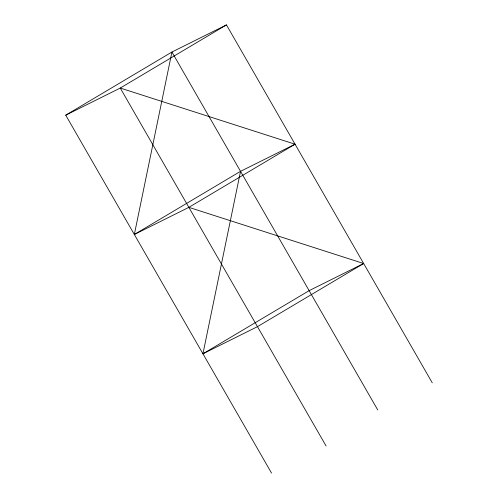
<?xml version="1.0" encoding="UTF-8"?>
<svg xmlns="http://www.w3.org/2000/svg" width="498" height="498" viewBox="0 0 498 498"><rect width="100%" height="100%" fill="white"/><g stroke="black" fill="none" stroke-linecap="round" stroke-linejoin="round"><path stroke-width="0.75" d="M271.547 473.1L65.73 115.175L120.255 88.046L295.059 144.208L188.86 207.355L134.336 234.483L171.928 52.029L226.453 24.9L432.27 382.825M188.86 207.355L363.665 263.517L257.466 326.663L202.941 353.792L240.534 171.337L295.059 144.208M65.73 115.175L171.928 52.029L377.745 409.954M226.453 24.9L120.255 88.046L326.072 445.971M134.336 234.483L240.534 171.337M202.941 353.792L309.14 290.645L363.665 263.517"/></g></svg>
